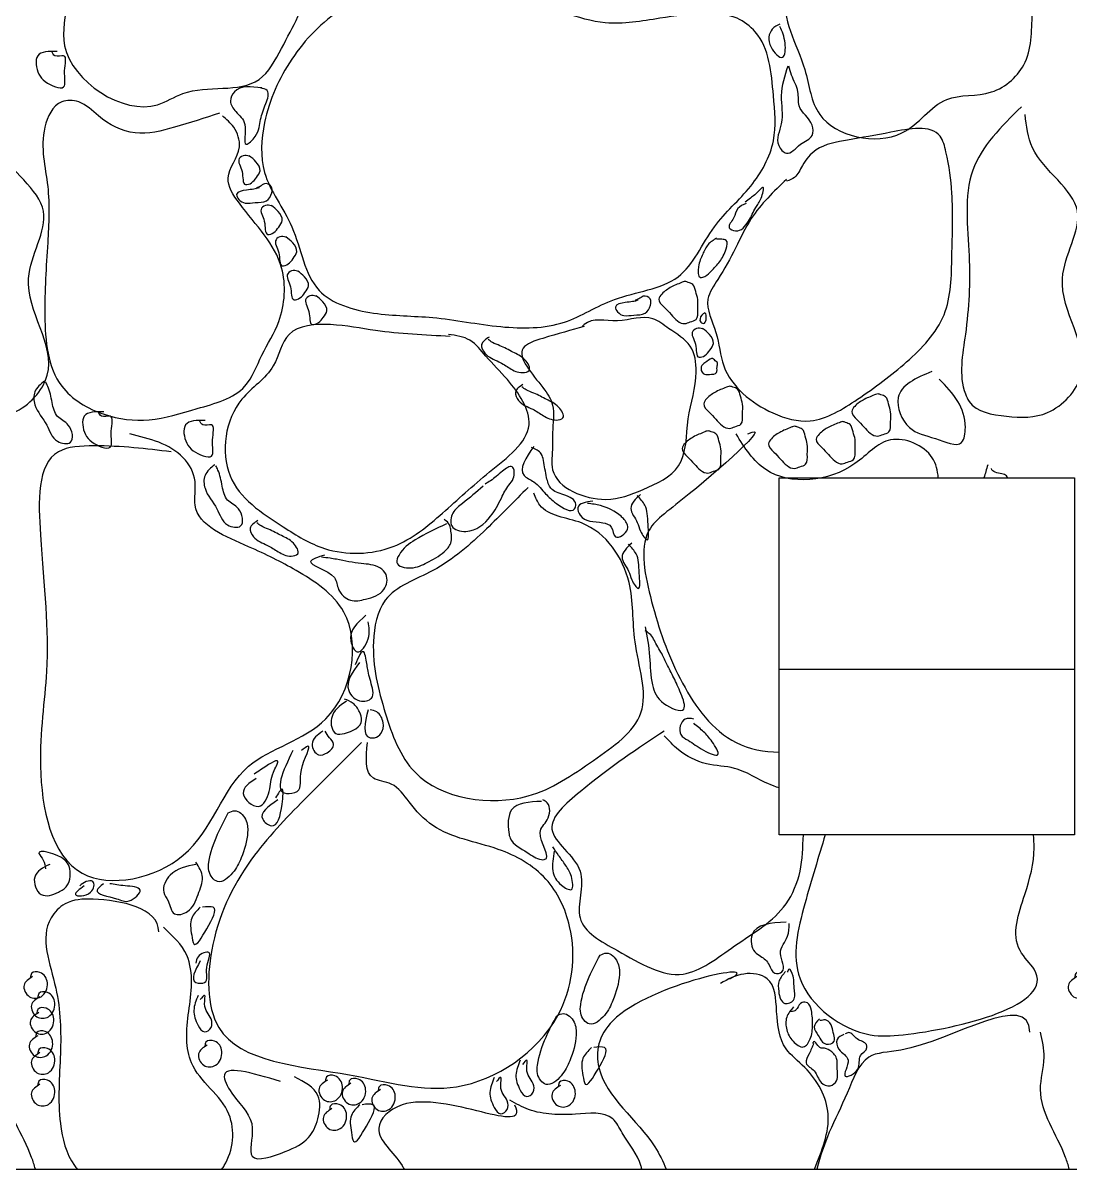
# Model space of a CAD drawing. Extents: x 152 to 700, y -120 to 84.
# Drawn here: x 222.506 to 223.243, y 72.817 to 73.624 of the extents above; entities that cross this region are included whole.
import ezdxf

# ---------------------------------------------------------------- set-up
doc = ezdxf.new("R2010")
doc.units = 0
doc.header["$LTSCALE"] = 0.03
doc.layers.get('0').update_dxf_attribs({"linetype": 'CONTINUOUS'})
doc.layers.add('MUEBLES', color=8, linetype='CONTINUOUS')

msp = doc.modelspace()

# ---------------------------------------------------------------- linework, layer by layer
at = {"ltscale": 0.03}
for p, q in [((223.03852, 73.16885), (223.24632, 73.16885)), ((219.58904, 72.8168), (233.02815, 72.8168))]:
    msp.add_line(p, q, dxfattribs=at)
msp.add_lwpolyline([(223.03852, 73.30342), (223.24632, 73.30342), (223.24632, 73.0522), (223.03852, 73.0522)], close=True)
at = {"layer": 'MUEBLES', "ltscale": 0.03}
for points, start_tangent in [([(222.59905, 73.76235), (222.56532, 73.76235), (222.54549, 73.73858), (222.53954, 73.71084), (222.53755, 73.68113), (222.53755, 73.63952), (222.53557, 73.60782), (222.60103, 73.56622), (222.61888, 73.57415), (222.67244, 73.58405), (222.68831, 73.60584), (222.71013, 73.65141), (222.7141, 73.66726), (222.70815, 73.68509), (222.69625, 73.71679), (222.67839, 73.73263), (222.65459, 73.74254), (222.62087, 73.75443), (222.605, 73.75641), (222.60103, 73.75839), (222.58913, 73.76235)], (0.948808, 0.315855)), ([(223.10906, 73.75893), (223.07752, 73.70381), (223.05649, 73.66707), (223.04335, 73.64345), (223.05649, 73.59095), (223.06701, 73.55946), (223.12482, 73.54633), (223.15636, 73.56996), (223.1879, 73.5752), (223.21155, 73.5962), (223.21681, 73.63295), (223.21944, 73.68019), (223.20892, 73.70644), (223.18264, 73.72744), (223.16162, 73.74056), (223.14585, 73.75106), (223.13534, 73.75368), (223.1222, 73.75893), (223.11168, 73.75368)], (0.44768, 0.894194)), ([(222.75627, 73.64625), (222.73069, 73.63348), (222.69552, 73.59836), (222.67634, 73.55366), (222.67634, 73.51853), (222.69552, 73.48022), (222.7147, 73.43552), (222.75307, 73.41955), (222.79463, 73.41636), (222.84259, 73.40997), (222.88735, 73.41316), (222.92252, 73.42913), (222.96728, 73.44509), (222.99286, 73.48022), (223.01843, 73.50895), (223.03442, 73.54088), (223.03442, 73.57281), (223.02163, 73.61752), (223.00884, 73.6271), (222.98646, 73.63029), (222.95449, 73.6271), (222.91612, 73.6239), (222.85858, 73.63668), (222.84898, 73.63668), (222.82341, 73.63987), (222.80103, 73.64306), (222.78184, 73.64306), (222.76586, 73.64306), (222.75307, 73.64306)], (0, 1)), ([(222.53032, 73.60371), (222.51666, 73.60068), (222.51742, 73.58781), (222.52197, 73.5825), (222.53487, 73.57872), (222.53562, 73.59008), (222.53487, 73.60068), (222.5288, 73.60068), (222.52652, 73.60371)], (0.992302, 0.123845)), ([(223.04447, 73.59334), (223.03996, 73.57261), (223.03996, 73.55279), (223.03815, 73.53747), (223.04357, 73.53207), (223.05349, 73.53837), (223.06161, 73.54468), (223.06161, 73.55189), (223.05259, 73.5654), (223.05169, 73.57532), (223.04717, 73.58703), (223.04537, 73.59334)], (0.832484, 0.554049)), ([(222.67442, 73.57804), (222.65505, 73.57528), (222.65229, 73.56883), (222.65598, 73.56146), (222.66243, 73.55225), (222.66336, 73.53844), (222.66981, 73.54396), (222.6735, 73.55594), (222.67719, 73.56699), (222.67811, 73.5762), (222.6735, 73.57804)], (1, 0)), ([(222.64467, 73.56028), (222.61293, 73.55037), (222.58516, 73.54641), (222.55937, 73.5583), (222.54549, 73.5682), (222.53359, 73.5682), (222.52168, 73.55037), (222.52367, 73.50877), (222.52367, 73.46915), (222.52168, 73.41764), (222.53359, 73.36811), (222.56334, 73.3483), (222.59508, 73.34434), (222.6288, 73.35226), (222.66252, 73.36811), (222.67443, 73.3899), (222.68633, 73.41368), (222.68831, 73.45132), (222.65856, 73.49688), (222.65062, 73.51471), (222.65856, 73.5365), (222.65459, 73.55037), (222.64665, 73.5583)], (0, 1)), ([(222.48131, 73.56471), (222.44714, 73.52009), (222.44451, 73.45972), (222.44189, 73.4046), (222.44189, 73.3626), (222.44451, 73.35735), (222.4708, 73.34686), (222.4997, 73.34948), (222.52336, 73.37573), (222.51022, 73.44397), (222.52073, 73.49121), (222.48919, 73.53583), (222.48394, 73.55946)], (-0.707646, -0.706567)), ([(223.20892, 73.56471), (223.17476, 73.52009), (223.17213, 73.45972), (223.1695, 73.4046), (223.1695, 73.3626), (223.17213, 73.35735), (223.19841, 73.34686), (223.22732, 73.34948), (223.25097, 73.37573), (223.23783, 73.44397), (223.24834, 73.49121), (223.21681, 73.53583), (223.21155, 73.55946)], (-0.707646, -0.706567)), ([(223.04374, 73.5137), (223.01883, 73.48606), (223.00775, 73.46532), (222.99529, 73.4432), (222.98837, 73.42937), (222.99391, 73.40587), (222.99945, 73.38237), (223.03405, 73.34919), (223.06035, 73.34366), (223.09357, 73.35887), (223.12818, 73.38514), (223.15448, 73.41832), (223.16002, 73.45979), (223.16002, 73.50403), (223.15586, 73.53306), (223.15171, 73.54412), (223.11711, 73.54688), (223.08665, 73.54135), (223.06451, 73.53444), (223.05482, 73.52338), (223.04928, 73.51509), (223.04374, 73.51232)], (0.89465, 0.446768)), ([(222.67282, 73.50776), (222.6687, 73.50681), (222.66364, 73.50618), (222.65667, 73.50301), (222.65825, 73.49954), (222.66269, 73.49701), (222.66965, 73.49732), (222.67756, 73.49859), (222.68136, 73.50428), (222.68105, 73.5087), (222.6763, 73.5106), (222.67313, 73.5087), (222.67092, 73.50776), (222.67028, 73.50712)], (0.96483, 0.262875)), ([(223.01529, 73.4968), (223.00932, 73.49307), (223.00633, 73.48636), (223.00335, 73.47966), (223.00782, 73.47742), (223.01678, 73.48413), (223.022, 73.49382), (223.02573, 73.50052), (223.02722, 73.50797), (223.02125, 73.50276), (223.01827, 73.50052), (223.01454, 73.49754)], (0.980645, 0.195794)), ([(222.9709, 73.44144), (222.96267, 73.43792), (222.95592, 73.43293), (222.95386, 73.42941), (222.95768, 73.42354), (222.96238, 73.41855), (222.97208, 73.41209), (222.9759, 73.41326), (222.98001, 73.41502), (222.98119, 73.42207), (222.98119, 73.42911), (222.97972, 73.43469), (222.97766, 73.43968), (222.97443, 73.44114), (222.97237, 73.44173), (222.97061, 73.44144)], (0.980643, 0.195805)), ([(222.93935, 73.42854), (222.93523, 73.42759), (222.93017, 73.42696), (222.92321, 73.4238), (222.92479, 73.42032), (222.92922, 73.41779), (222.93618, 73.41811), (222.9441, 73.41937), (222.9479, 73.42507), (222.94758, 73.42949), (222.94283, 73.43139), (222.93967, 73.42949), (222.93745, 73.42854), (222.93682, 73.42791)], (0.96483, 0.262875)), ([(222.90117, 73.41002), (222.8721, 73.40173), (222.85825, 73.39481), (222.8721, 73.36716), (222.87902, 73.35472), (222.87902, 73.33537), (222.87902, 73.32569), (222.87902, 73.3091), (222.91639, 73.28836), (222.94269, 73.29528), (222.96761, 73.31187), (222.97453, 73.34504), (222.98007, 73.37822), (222.97591, 73.3962), (222.96069, 73.40864), (222.94961, 73.41555), (222.9247, 73.41417), (222.90117, 73.4114), (222.89978, 73.41002)], (1, 0)), ([(222.98588, 73.41969), (222.98398, 73.41811), (222.98335, 73.41305), (222.98588, 73.41242), (222.98683, 73.414), (222.98715, 73.41716), (222.98683, 73.41906), (222.98588, 73.42001)], (0.196229, -0.980558)), ([(222.80704, 73.40311), (222.75444, 73.40726), (222.7226, 73.4114), (222.69353, 73.40449), (222.68246, 73.38237), (222.66031, 73.35887), (222.652, 73.30495), (222.68938, 73.26901), (222.71845, 73.2538), (222.7669, 73.25519), (222.8015, 73.27869), (222.83472, 73.30772), (222.86241, 73.3409), (222.84718, 73.37269), (222.83195, 73.38928), (222.82088, 73.40034), (222.80565, 73.40449)], (1, 0)), ([(222.8344, 73.40263), (222.82909, 73.39733), (222.83136, 73.39127), (222.84122, 73.38521), (222.84881, 73.38066), (222.85791, 73.37763), (222.86246, 73.37915), (222.85943, 73.38672), (222.85108, 73.39203), (222.84198, 73.39657), (222.83667, 73.39884), (222.83364, 73.40112)], (0.600537, 0.799597)), ([(222.99127, 73.38776), (222.9862, 73.3846), (222.98367, 73.38175), (222.98493, 73.37701), (222.98937, 73.37638), (222.99443, 73.37764), (222.99475, 73.38175), (222.99506, 73.38428), (222.99285, 73.38649), (222.99158, 73.38744)], (0.707455, 0.706759)), ([(222.85816, 73.36923), (222.85285, 73.36392), (222.85513, 73.35786), (222.86499, 73.3518), (222.87257, 73.34726), (222.88168, 73.34423), (222.88623, 73.34574), (222.88319, 73.35332), (222.87485, 73.35862), (222.86575, 73.36317), (222.86044, 73.36544), (222.8574, 73.36771)], (0.600537, 0.799597)), ([(223.00239, 73.36771), (222.99416, 73.36419), (222.9874, 73.3592), (222.98534, 73.35568), (222.98916, 73.34981), (222.99386, 73.34482), (223.00356, 73.33836), (223.00738, 73.33954), (223.0115, 73.3413), (223.01267, 73.34834), (223.01267, 73.35539), (223.0112, 73.36096), (223.00915, 73.36595), (223.00591, 73.36742), (223.00386, 73.368), (223.00209, 73.36771)], (0.980643, 0.195805)), ([(223.1066, 73.36229), (223.09838, 73.35877), (223.09162, 73.35378), (223.08956, 73.35026), (223.09338, 73.34439), (223.09808, 73.3394), (223.10778, 73.33294), (223.1116, 73.33412), (223.11571, 73.33588), (223.11689, 73.34292), (223.11689, 73.34996), (223.11542, 73.35554), (223.11336, 73.36053), (223.11013, 73.362), (223.10808, 73.36258), (223.10631, 73.36229)], (0.980643, 0.195805)), ([(222.56309, 73.35001), (222.54944, 73.34698), (222.5502, 73.3341), (222.55475, 73.3288), (222.56764, 73.32501), (222.5684, 73.33637), (222.56764, 73.34698), (222.56158, 73.34698), (222.5593, 73.35001)], (0.992302, 0.123845)), ([(222.63439, 73.34385), (222.62074, 73.34082), (222.6215, 73.32795), (222.62605, 73.32264), (222.63894, 73.31886), (222.6397, 73.33022), (222.63894, 73.34082), (222.63288, 73.34082), (222.6306, 73.34385)], (0.992302, 0.123845)), ([(222.98719, 73.33627), (222.97896, 73.33275), (222.9722, 73.32776), (222.97014, 73.32424), (222.97396, 73.31837), (222.97867, 73.31338), (222.98836, 73.30692), (222.99218, 73.3081), (222.9963, 73.30986), (222.99747, 73.3169), (222.99747, 73.32394), (222.996, 73.32952), (222.99395, 73.33451), (222.99071, 73.33598), (222.98866, 73.33656), (222.98689, 73.33627)], (0.980643, 0.195805)), ([(223.04798, 73.33952), (223.03975, 73.336), (223.033, 73.33101), (223.03094, 73.32749), (223.03476, 73.32162), (223.03946, 73.31663), (223.04916, 73.31017), (223.05298, 73.31135), (223.05709, 73.31311), (223.05827, 73.32015), (223.05827, 73.3272), (223.0568, 73.33277), (223.05474, 73.33776), (223.05151, 73.33923), (223.04945, 73.33982), (223.04769, 73.33952)], (0.980643, 0.195805)), ([(223.08164, 73.34277), (223.07341, 73.33925), (223.06665, 73.33426), (223.06459, 73.33074), (223.06841, 73.32487), (223.07311, 73.31988), (223.08281, 73.31343), (223.08663, 73.3146), (223.09075, 73.31636), (223.09192, 73.3234), (223.09192, 73.33045), (223.09045, 73.33602), (223.0884, 73.34101), (223.08516, 73.34248), (223.08311, 73.34307), (223.08134, 73.34277)], (0.980643, 0.195805)), ([(222.61067, 73.32186), (222.55628, 73.32604), (222.53118, 73.32186), (222.51862, 73.26336), (222.52281, 73.16725), (222.51862, 73.1004), (222.54791, 73.02518), (222.61904, 73.03772), (222.66506, 73.1004), (222.71945, 73.13383), (222.73201, 73.20904), (222.69853, 73.23829), (222.66506, 73.255), (222.62741, 73.28425), (222.62741, 73.30097), (222.61904, 73.31768), (222.58138, 73.3344)], (0.986426, -0.164209)), ([(222.86572, 73.32567), (222.8589, 73.30522), (222.86572, 73.30068), (222.87407, 73.29234), (222.88165, 73.28553), (222.89454, 73.28174), (222.8953, 73.28477), (222.88696, 73.29159), (222.87786, 73.29613), (222.87482, 73.30371), (222.87255, 73.31583), (222.87103, 73.32037), (222.86421, 73.32491)], (0.894705, 0.446658)), ([(222.83008, 73.29765), (222.81567, 73.28553), (222.80884, 73.27871), (222.80808, 73.26962), (222.81794, 73.26583), (222.83539, 73.27644), (222.84297, 73.28931), (222.84828, 73.2984), (222.85131, 73.30295), (222.85055, 73.31128), (222.84373, 73.30825), (222.83539, 73.30143), (222.83159, 73.29916)], (0.707635, -0.706579)), ([(222.86171, 73.29679), (222.83242, 73.26754), (222.79476, 73.23829), (222.76129, 73.2174), (222.75293, 73.18815), (222.76129, 73.138), (222.78221, 73.09622), (222.86171, 73.0795), (222.90773, 73.10458), (222.9412, 73.138), (222.93702, 73.18815), (222.93283, 73.22993), (222.89936, 73.27172), (222.87007, 73.28425), (222.86589, 73.29261)], (-0.447682, 0.894193)), ([(222.9409, 73.29178), (222.93408, 73.28194), (222.93863, 73.27209), (222.9409, 73.26603), (222.94546, 73.25997), (222.94621, 73.27057), (222.94394, 73.28421), (222.93863, 73.29103)], (1, 0)), ([(222.90744, 73.28704), (222.89682, 73.2825), (222.89834, 73.27719), (222.91427, 73.27189), (222.92033, 73.26886), (222.92337, 73.26204), (222.93171, 73.26735), (222.92943, 73.27416), (222.92716, 73.27644), (222.91275, 73.28401), (222.90365, 73.28553)], (0.707584, 0.706629)), ([(222.67156, 73.27341), (222.66625, 73.2681), (222.66852, 73.26204), (222.67838, 73.25598), (222.68597, 73.25144), (222.69507, 73.24841), (222.69962, 73.24992), (222.69659, 73.2575), (222.68824, 73.2628), (222.67914, 73.26735), (222.67383, 73.26962), (222.6708, 73.27189)], (0.600537, 0.799597)), ([(222.93474, 73.2575), (222.92792, 73.24765), (222.93247, 73.2378), (222.93474, 73.23174), (222.93929, 73.22568), (222.94005, 73.23629), (222.93778, 73.24992), (222.93247, 73.25674)], (1, 0)), ([(222.71858, 73.24917), (222.70872, 73.24462), (222.72541, 73.23326), (222.72844, 73.22493), (222.73679, 73.21735), (222.7474, 73.21811), (222.7603, 73.22493), (222.76181, 73.23553), (222.7512, 73.24235), (222.74437, 73.24311), (222.72693, 73.24614), (222.72237, 73.24689), (222.71631, 73.24765)], (0.894653, 0.446762)), ([(222.74764, 73.20671), (222.73704, 73.18857), (222.74159, 73.18101), (222.74915, 73.19008), (222.74915, 73.20218)], (0, 1)), ([(222.94427, 73.19868), (222.94728, 73.17769), (222.94928, 73.15769), (222.95729, 73.14469), (222.9713, 73.14069), (222.9693, 73.15169), (222.9643, 73.16269), (222.95929, 73.17269), (222.95529, 73.18069), (222.95228, 73.18569), (222.94728, 73.19368), (222.94427, 73.19568)], (0, 1)), ([(222.7431, 73.17345), (222.73553, 73.1538), (222.74461, 73.14624), (222.75218, 73.14927), (222.75218, 73.15531), (222.74915, 73.16741), (222.74764, 73.17648), (222.74613, 73.18101), (222.74007, 73.17194)], (1, 0)), ([(222.73402, 73.14624), (222.72342, 73.13415), (222.72645, 73.12356), (222.7325, 73.12356), (222.74461, 73.13264), (222.7431, 73.13868), (222.73856, 73.14473), (222.7325, 73.14775)], (0.707505, -0.706709)), ([(222.97831, 73.13369), (222.97231, 73.13369), (222.9693, 73.12269), (222.97431, 73.11869), (222.98532, 73.11169), (222.99533, 73.10869), (222.99133, 73.11769), (222.98532, 73.12469), (222.97831, 73.13069)], (0.894627, 0.446814)), ([(222.71737, 73.12508), (222.7098, 73.11601), (222.71434, 73.10845), (222.72039, 73.10996), (222.72494, 73.11601), (222.72191, 73.12054), (222.71888, 73.12508)], (0.894665, 0.446738)), ([(222.74456, 73.11711), (222.7069, 73.0795), (222.66925, 73.03772), (222.63996, 72.97504), (222.64414, 72.91654), (222.73619, 72.88311), (222.8115, 72.87476), (222.88263, 72.9249), (222.891, 72.98758), (222.87426, 73.02101), (222.84079, 73.0419), (222.79476, 73.05861), (222.77803, 73.07533), (222.76548, 73.08786), (222.75293, 73.09204), (222.74874, 73.11711)], (-1, 0)), ([(222.69617, 73.11147), (222.69163, 73.08123), (222.6992, 73.08275), (222.70223, 73.09786), (222.70677, 73.11449), (222.70223, 73.11147)], (1, 0)), ([(222.68558, 73.0767), (222.67498, 73.06309), (222.68104, 73.05856), (222.6886, 73.07368), (222.6886, 73.08426), (222.68406, 73.07821)], (0.894659, -0.446749)), ([(222.87119, 73.07569), (222.85016, 73.0697), (222.84816, 73.0537), (222.84916, 73.0497), (222.86117, 73.0397), (222.87119, 73.0347), (222.87319, 73.0347), (222.87018, 73.0537), (222.87519, 73.0627), (222.87519, 73.0747), (222.87219, 73.07669)], (-1, 0)), ([(222.52512, 73.03134), (222.51452, 73.02227), (222.51906, 73.01018), (222.53118, 73.01169), (222.53723, 73.01623), (222.53874, 73.02983), (222.53572, 73.03437), (222.51755, 73.0389), (222.52058, 73.03437), (222.52209, 73.02832)], (0.707637, 0.706576)), ([(222.8802, 73.0407), (222.8792, 73.0267), (222.8852, 73.0167), (222.89221, 73.0137), (222.89221, 73.0227), (222.88821, 73.0307), (222.8832, 73.0377), (222.8792, 73.0437)], (-0.555207, -0.831712)), ([(222.54934, 73.01623), (222.54328, 73.01018), (222.55388, 73.01169), (222.5554, 73.01925), (222.55085, 73.01925), (222.54631, 73.01623)], (1, 0)), ([(222.56296, 73.01774), (222.55842, 73.0132), (222.57205, 73.00716), (222.58113, 73.00564), (222.5887, 73.0132), (222.5781, 73.01623), (222.5675, 73.01774)], (-0.707433, -0.70678)), ([(222.63108, 73.00111), (222.62503, 72.99355), (222.62503, 72.98146), (222.62654, 72.97541), (222.63562, 72.98599), (222.64017, 73.00111), (222.6326, 73.00111)], (0.948794, -0.315894)), ([(222.63108, 72.96331), (222.62805, 72.9482), (222.63411, 72.9482), (222.63562, 72.95878), (222.63714, 72.96936), (222.62957, 72.96634), (222.62805, 72.9618)], (0.707566, 0.706648)), ([(223.04297, 72.95594), (223.03853, 72.9495), (223.03813, 72.94185), (223.04257, 72.93339), (223.04861, 72.93581), (223.04902, 72.94386), (223.04821, 72.95272), (223.04539, 72.95755), (223.04418, 72.95554)], (0, -1)), ([(222.51302, 72.9523), (222.50707, 72.94636), (222.51079, 72.93818), (222.51898, 72.93818), (222.52344, 72.94785), (222.51823, 72.95528), (222.51228, 72.95453), (222.51153, 72.95156)], (0.970224, 0.242208)), ([(223.24795, 72.9523), (223.242, 72.94636), (223.24572, 72.93818), (223.2539, 72.93818), (223.25837, 72.94785), (223.25316, 72.95528), (223.2472, 72.95453), (223.24646, 72.95156)], (0.970224, 0.242208)), ([(222.51823, 72.93818), (222.51228, 72.93224), (222.516, 72.92406), (222.52419, 72.92406), (222.52865, 72.93372), (222.52344, 72.94116), (222.51749, 72.94041), (222.51674, 72.93744)], (0.970224, 0.242208)), ([(222.62957, 72.93913), (222.62654, 72.92854), (222.62957, 72.91796), (222.63411, 72.91342), (222.63865, 72.91645), (222.63865, 72.9225), (222.63411, 72.93308), (222.63411, 72.93913), (222.63108, 72.9361)], (0.707637, 0.706576)), ([(223.04861, 72.93098), (223.04378, 72.92373), (223.04378, 72.91487), (223.04821, 72.90682), (223.05547, 72.90279), (223.06031, 72.90843), (223.06192, 72.91809), (223.06111, 72.92856), (223.05829, 72.93379), (223.05466, 72.9342), (223.05103, 72.92977), (223.04942, 72.92816), (223.0462, 72.92775)], (0.610156, 0.792282)), ([(222.51749, 72.92704), (222.51153, 72.92109), (222.51526, 72.91291), (222.52344, 72.91291), (222.52791, 72.92258), (222.5227, 72.93001), (222.51674, 72.92927), (222.516, 72.92629)], (0.970224, 0.242208)), ([(222.51674, 72.91068), (222.51079, 72.90474), (222.51451, 72.89656), (222.5227, 72.89656), (222.52716, 72.90623), (222.52195, 72.91366), (222.516, 72.91291), (222.51526, 72.90994)], (0.970224, 0.242208)), ([(223.08409, 72.91165), (223.07926, 72.90802), (223.08047, 72.90118), (223.08692, 72.89353), (223.0849, 72.88225), (223.09377, 72.88709), (223.09579, 72.89675), (223.10022, 72.90239), (223.09982, 72.9044), (223.09337, 72.90843), (223.08732, 72.91286), (223.0849, 72.91205)], (0.447452, 0.894308)), ([(222.51823, 72.89879), (222.51228, 72.89285), (222.516, 72.88467), (222.52419, 72.88467), (222.52865, 72.89433), (222.52344, 72.90177), (222.51749, 72.90102), (222.51674, 72.89805)], (0.970224, 0.242208)), ([(222.63581, 72.904), (222.62986, 72.89805), (222.63358, 72.88988), (222.64177, 72.88988), (222.64623, 72.89954), (222.64102, 72.90697), (222.63507, 72.90623), (222.63432, 72.90325)], (0.970224, 0.242208)), ([(222.90643, 72.90235), (222.90038, 72.8948), (222.90038, 72.8827), (222.90189, 72.87665), (222.91097, 72.88724), (222.91551, 72.90235), (222.90794, 72.90235)], (0.948794, -0.315894)), ([(223.06273, 72.9052), (223.0595, 72.89796), (223.05748, 72.89151), (223.06313, 72.88588), (223.06797, 72.87782), (223.07442, 72.87541), (223.07885, 72.87903), (223.07926, 72.88829), (223.07885, 72.89474), (223.07684, 72.89796), (223.07401, 72.90037), (223.06918, 72.90198), (223.06797, 72.90198), (223.06273, 72.90641), (223.06192, 72.9052)], (1, 0)), ([(222.85624, 72.89355), (222.85321, 72.88296), (222.85624, 72.87238), (222.86078, 72.86785), (222.86532, 72.87087), (222.86532, 72.87692), (222.86078, 72.8875), (222.86078, 72.89355), (222.85775, 72.89052)], (0.707637, 0.706576)), ([(222.68747, 72.87847), (222.64793, 72.88176), (222.65452, 72.8686), (222.6677, 72.84557), (222.6677, 72.82582), (222.69076, 72.82911), (222.70724, 72.83899), (222.71383, 72.85215), (222.71383, 72.8686), (222.69735, 72.88176)], (0, 1)), ([(222.51823, 72.8765), (222.51228, 72.87055), (222.516, 72.86238), (222.52419, 72.86238), (222.52865, 72.87204), (222.52344, 72.87947), (222.51749, 72.87873), (222.51674, 72.87575)], (0.970224, 0.242208)), ([(222.72065, 72.87947), (222.71469, 72.87352), (222.71842, 72.86535), (222.7266, 72.86535), (222.73107, 72.87501), (222.72586, 72.88244), (222.7199, 72.8817), (222.71916, 72.87873)], (0.970224, 0.242208)), ([(222.73702, 72.87724), (222.73107, 72.87129), (222.73479, 72.86312), (222.74297, 72.86312), (222.74744, 72.87278), (222.74223, 72.88021), (222.73628, 72.87947), (222.73553, 72.8765)], (0.970224, 0.242208)), ([(222.75786, 72.87278), (222.7519, 72.86683), (222.75562, 72.85866), (222.76381, 72.85866), (222.76828, 72.86832), (222.76307, 72.87575), (222.75711, 72.87501), (222.75637, 72.87204)], (0.970224, 0.242208)), ([(222.83798, 72.88139), (222.83495, 72.87081), (222.83798, 72.86023), (222.84252, 72.85569), (222.84706, 72.85872), (222.84706, 72.86476), (222.84252, 72.87534), (222.84252, 72.88139), (222.8395, 72.87837)], (0.707637, 0.706576)), ([(222.88458, 72.87572), (222.87863, 72.86977), (222.88235, 72.8616), (222.89054, 72.8616), (222.895, 72.87126), (222.88979, 72.87869), (222.88384, 72.87795), (222.88309, 72.87498)], (0.970224, 0.242208)), ([(222.72362, 72.8594), (222.71767, 72.85346), (222.72139, 72.84528), (222.72958, 72.84528), (222.73404, 72.85494), (222.72883, 72.86238), (222.72288, 72.86163), (222.72214, 72.85866)], (0.970224, 0.242208)), ([(222.74345, 72.86213), (222.7374, 72.85457), (222.7374, 72.84247), (222.73891, 72.83643), (222.74799, 72.84701), (222.75254, 72.86213), (222.74497, 72.86213)], (0.948794, -0.315894))]:
    msp.add_spline(points, degree=3, dxfattribs=dict(at, start_tangent=start_tangent))
for points in [[(223.03905, 73.62307), (223.03364, 73.61947), (223.03274, 73.60685), (223.04086, 73.59964), (223.04266, 73.60956), (223.03905, 73.62127)], [(222.66646, 73.52958), (222.66235, 73.53052), (222.65855, 73.52831), (222.66045, 73.51914), (222.66298, 73.50997), (222.6671, 73.51124), (222.67058, 73.51503), (222.67311, 73.51977), (222.67026, 73.5261), (222.66552, 73.53021)], [(222.68214, 73.49457), (222.67803, 73.49552), (222.67423, 73.49331), (222.67613, 73.48414), (222.67866, 73.47497), (222.68278, 73.47624), (222.68626, 73.48003), (222.68879, 73.48477), (222.68594, 73.4911), (222.68119, 73.49521)], [(222.69229, 73.47247), (222.68817, 73.47342), (222.68437, 73.4712), (222.68627, 73.46204), (222.68881, 73.45287), (222.69292, 73.45413), (222.6964, 73.45793), (222.69894, 73.46267), (222.69609, 73.46899), (222.69134, 73.4731)], [(222.99439, 73.47221), (222.98843, 73.46774), (222.9847, 73.46103), (222.98171, 73.45209), (222.9832, 73.44464), (222.98619, 73.44538), (222.99066, 73.44911), (222.99663, 73.45581), (223.00111, 73.46476), (223.00111, 73.47072), (222.99812, 73.47146), (222.99439, 73.47146)], [(222.70059, 73.44852), (222.69647, 73.44947), (222.69267, 73.44726), (222.69457, 73.43809), (222.69711, 73.42892), (222.70122, 73.43018), (222.7047, 73.43398), (222.70724, 73.43872), (222.70439, 73.44504), (222.69964, 73.44915)], [(222.7135, 73.43102), (222.70939, 73.43197), (222.70559, 73.42976), (222.70749, 73.42059), (222.71002, 73.41142), (222.71413, 73.41268), (222.71762, 73.41648), (222.72015, 73.42122), (222.7173, 73.42754), (222.71255, 73.43165)], [(222.98557, 73.40799), (222.98145, 73.40894), (222.97765, 73.40673), (222.97955, 73.39756), (222.98208, 73.38839), (222.9862, 73.38966), (222.98968, 73.39345), (222.99221, 73.39819), (222.98937, 73.40452), (222.98462, 73.40863)], [(223.14585, 73.37835), (223.1222, 73.35998), (223.13008, 73.33898), (223.14848, 73.33111), (223.16687, 73.32848), (223.1695, 73.33898), (223.16425, 73.35735), (223.1511, 73.3731)], [(222.52151, 73.37169), (222.51468, 73.36412), (222.51468, 73.35503), (222.52303, 73.34064), (222.53061, 73.32927), (222.53971, 73.32852), (222.5382, 73.34064), (222.53061, 73.3467), (222.52682, 73.35654), (222.52378, 73.36791), (222.52227, 73.37094)], [(222.64122, 73.31279), (222.63439, 73.30522), (222.63439, 73.29613), (222.64274, 73.28174), (222.65032, 73.27038), (222.65942, 73.26962), (222.65791, 73.28174), (222.65032, 73.2878), (222.64653, 73.29765), (222.64349, 73.30901), (222.64198, 73.31204)], [(222.80429, 73.27113), (222.78229, 73.25977), (222.77092, 73.24917), (222.7694, 73.24386), (222.77926, 73.24008), (222.79064, 73.24386), (222.80277, 73.25144), (222.80732, 73.2575), (222.80732, 73.26735), (222.80656, 73.27038), (222.80277, 73.27416)], [(222.74915, 73.14019), (222.75067, 73.12054), (222.7537, 73.12054), (222.75824, 73.12356), (222.75975, 73.13112), (222.75521, 73.13868), (222.75067, 73.14019)], [(222.67044, 73.09182), (222.66136, 73.08123), (222.67195, 73.07216), (222.67952, 73.08275), (222.68255, 73.09635), (222.68558, 73.10391), (222.67347, 73.09786), (222.66893, 73.09484)], [(222.65076, 73.06763), (222.64319, 73.05251), (222.63714, 73.03286), (222.63714, 73.02681), (222.64319, 73.01925), (222.65379, 73.0253), (222.65984, 73.03588), (222.66439, 73.05402), (222.66287, 73.06309), (222.6553, 73.06914), (222.65076, 73.06763)], [(222.62805, 73.03134), (222.60989, 73.02379), (222.60535, 73.01169), (222.60838, 73.00564), (222.61292, 72.99657), (222.622, 72.99809), (222.62957, 73.01018), (222.6326, 73.02227), (222.62805, 73.03286)], [(223.04339, 72.9907), (223.01936, 72.9817), (223.02137, 72.9697), (223.02537, 72.9667), (223.03138, 72.9607), (223.03538, 72.95471), (223.04039, 72.95571), (223.03939, 72.9687), (223.04439, 72.9807), (223.04539, 72.9897)], [(222.91242, 72.96735), (222.90485, 72.95224), (222.89879, 72.93258), (222.89879, 72.92654), (222.90485, 72.91898), (222.91545, 72.92502), (222.9215, 72.93561), (222.92604, 72.95375), (222.92453, 72.96282), (222.91696, 72.96887), (222.91242, 72.96735)], [(222.88199, 72.92481), (222.87442, 72.9097), (222.86837, 72.89004), (222.86837, 72.88399), (222.87442, 72.87644), (222.88502, 72.88248), (222.89108, 72.89307), (222.89562, 72.91121), (222.8941, 72.92028), (222.88653, 72.92633), (222.88199, 72.92481)]]:
    msp.add_spline(points, degree=3, dxfattribs=at)
for points, knots in [([(223.01651, 73.3344), (223.03591, 73.34408), (222.97239, 73.28797), (222.93721, 73.26459), (222.94989, 73.20767), (222.96707, 73.15969), (222.99802, 73.1163), (223.0279, 73.11042), (223.03852, 73.11045)], [0, 0, 0, 0, 0.0650449, 0.1005232, 0.1508404, 0.2090503, 0.2652995, 0.2961675, 0.2961675, 0.2961675, 0.2961675]), ([(223.15042, 73.30342), (223.15007, 73.30857), (223.14666, 73.32392), (223.11444, 73.33749), (223.08661, 73.30172), (223.03187, 73.29671), (223.01419, 73.3248), (223.00815, 73.3344)], [0.5465594, 0.5465594, 0.5465594, 0.5465594, 0.561597, 0.5934541, 0.6236135, 0.6865108, 0.7191636, 0.7191636, 0.7191636, 0.7191636]), ([(223.19905, 73.30342), (223.19895, 73.30399), (223.19793, 73.30645), (223.19196, 73.30617), (223.18794, 73.30887), (223.1879, 73.31011)], [0.36026696, 0.36026696, 0.36026696, 0.36026696, 0.36232453, 0.37063436, 0.37434804, 0.37434804, 0.37434804, 0.37434804]), ([(222.95763, 73.12525), (222.9391, 73.11296), (222.91223, 73.09513), (222.8659, 73.05476), (222.90828, 73.02988), (222.88953, 72.98951), (222.93004, 72.96817), (222.96902, 72.94427), (223.00855, 72.97664), (223.04176, 72.99494), (223.05496, 73.02708), (223.05506, 73.04329), (223.05557, 73.0522)], [0, 0, 0, 0, 0.073121, 0.1060408, 0.1416465, 0.1745504, 0.2095535, 0.2585245, 0.2997949, 0.3465963, 0.3716603, 0.3979418, 0.3979418, 0.3979418, 0.3979418]), ([(223.03852, 73.08517), (223.03791, 73.08537), (223.02563, 73.08935), (223.01211, 73.10038), (222.9862, 73.10079), (222.96889, 73.10959), (222.96078, 73.11851), (222.95763, 73.12196)], [0.44157291, 0.44157291, 0.44157291, 0.44157291, 0.44326228, 0.47570355, 0.49574417, 0.51783924, 0.5318084, 0.5318084, 0.5318084, 0.5318084]), ([(223.07084, 73.0522), (223.0663, 73.03678), (223.05576, 73.00342), (223.04193, 72.94491), (223.0905, 72.90906), (223.14871, 72.91203), (223.24482, 72.9346), (223.19938, 72.97614), (223.21159, 73.009), (223.21862, 73.03487), (223.21774, 73.04911), (223.21742, 73.0522)], [0.1350248, 0.1350248, 0.1350248, 0.1350248, 0.185373, 0.2381226, 0.3013793, 0.3244422, 0.4275547, 0.4440145, 0.4836363, 0.5171942, 0.5264472, 0.5264472, 0.5264472, 0.5264472]), ([(222.60181, 72.98376), (222.60181, 73.00095), (222.56481, 73.00801), (222.53709, 73.00649), (222.51564, 72.9847), (222.53265, 72.94435), (222.53341, 72.89741), (222.52967, 72.8551), (222.53685, 72.82665), (222.54371, 72.81759), (222.54436, 72.8168)], [0, 0, 0, 0, 0.0515568, 0.0715963, 0.085565, 0.135031, 0.1812145, 0.2305707, 0.2617911, 0.2648801, 0.2648801, 0.2648801, 0.2648801]), ([(222.64631, 72.8168), (222.64688, 72.81759), (222.65423, 72.82863), (222.65764, 72.86205), (222.62513, 72.8814), (222.61961, 72.916), (222.62646, 72.94056), (222.62326, 72.97029), (222.61164, 72.98102), (222.6051, 72.98705)], [0.3769363, 0.3769363, 0.3769363, 0.3769363, 0.3798349, 0.4161795, 0.4609542, 0.4777331, 0.5173554, 0.5373704, 0.563083, 0.563083, 0.563083, 0.563083]), ([(223.00376, 72.95086), (223.02986, 72.9639), (222.91585, 72.94131), (222.9052, 72.8751), (222.94468, 72.8475), (222.95671, 72.82217), (222.95897, 72.8168)], [0, 0, 0, 0, 0.0875273, 0.1218846, 0.1903831, 0.2082403, 0.2082403, 0.2082403, 0.2082403]), ([(223.06339, 72.8168), (223.06832, 72.82945), (223.0791, 72.8545), (223.06221, 72.8854), (223.03906, 72.9022), (223.03647, 72.92593), (223.03561, 72.95287), (223.01241, 72.95594), (223.00234, 72.95041), (222.99717, 72.94757)], [0.3733436, 0.3733436, 0.3733436, 0.3733436, 0.4131624, 0.4499597, 0.4685857, 0.4957212, 0.5196782, 0.5364769, 0.5542149, 0.5542149, 0.5542149, 0.5542149]), ([(223.21482, 72.91312), (223.21482, 72.94364), (223.14604, 72.89778), (223.09724, 72.89952), (223.08647, 72.86866), (223.07354, 72.84403), (223.06728, 72.82575), (223.06505, 72.8168)], [0, 0, 0, 0, 0.0915609, 0.1147852, 0.1441361, 0.1745432, 0.2020232, 0.2020232, 0.2020232, 0.2020232]), ([(222.51499, 72.8168), (222.51427, 72.81958), (222.50828, 72.8388), (222.48948, 72.86306), (222.49903, 72.89393), (222.49607, 72.90727), (222.49476, 72.91312)], [0.5472671, 0.5472671, 0.5472671, 0.5472671, 0.5557986, 0.6067514, 0.6295344, 0.6473257, 0.6473257, 0.6473257, 0.6473257]), ([(223.2426, 72.8168), (223.24189, 72.81958), (223.2359, 72.8388), (223.2171, 72.86306), (223.22665, 72.89393), (223.22368, 72.90727), (223.22238, 72.91312)], [0.5472671, 0.5472671, 0.5472671, 0.5472671, 0.5557986, 0.6067514, 0.6295344, 0.6473257, 0.6473257, 0.6473257, 0.6473257]), ([(222.8522, 72.86202), (222.864, 72.83845), (222.78714, 72.88229), (222.74786, 72.84297), (222.76827, 72.8279), (222.77409, 72.81762), (222.77452, 72.8168)], [0, 0, 0, 0, 0.0790713, 0.1023532, 0.1334061, 0.1360836, 0.1360836, 0.1360836, 0.1360836]), ([(222.94178, 72.8168), (222.94161, 72.81762), (222.93931, 72.82668), (222.92989, 72.8373), (222.92013, 72.85829), (222.89767, 72.85511), (222.87862, 72.85497), (222.86236, 72.85762), (222.85319, 72.86286), (222.84891, 72.86531)], [0.4569574, 0.4569574, 0.4569574, 0.4569574, 0.4595845, 0.4861214, 0.4979896, 0.5245524, 0.5410258, 0.5578234, 0.5725541, 0.5725541, 0.5725541, 0.5725541])]:
    msp.add_open_spline(points, degree=3, knots=knots, dxfattribs=at)
msp.add_open_spline([(223.18527, 73.31274), (223.18437, 73.30963), (223.18347, 73.30653), (223.18257, 73.30342)], degree=3, dxfattribs=at)
at = {"layer": 'MUEBLES', "ltscale": 0.03, "end_tangent": (-0.152121, -0.988362)}
msp.add_spline([(223.06676, 72.92252), (223.06313, 72.91688), (223.06595, 72.91084), (223.0716, 72.9048), (223.07724, 72.90682), (223.07684, 72.91165), (223.07563, 72.91688), (223.0716, 72.92171), (223.06918, 72.92171), (223.06716, 72.92131)], degree=3, dxfattribs=at)

doc.saveas('drawing.dxf')
